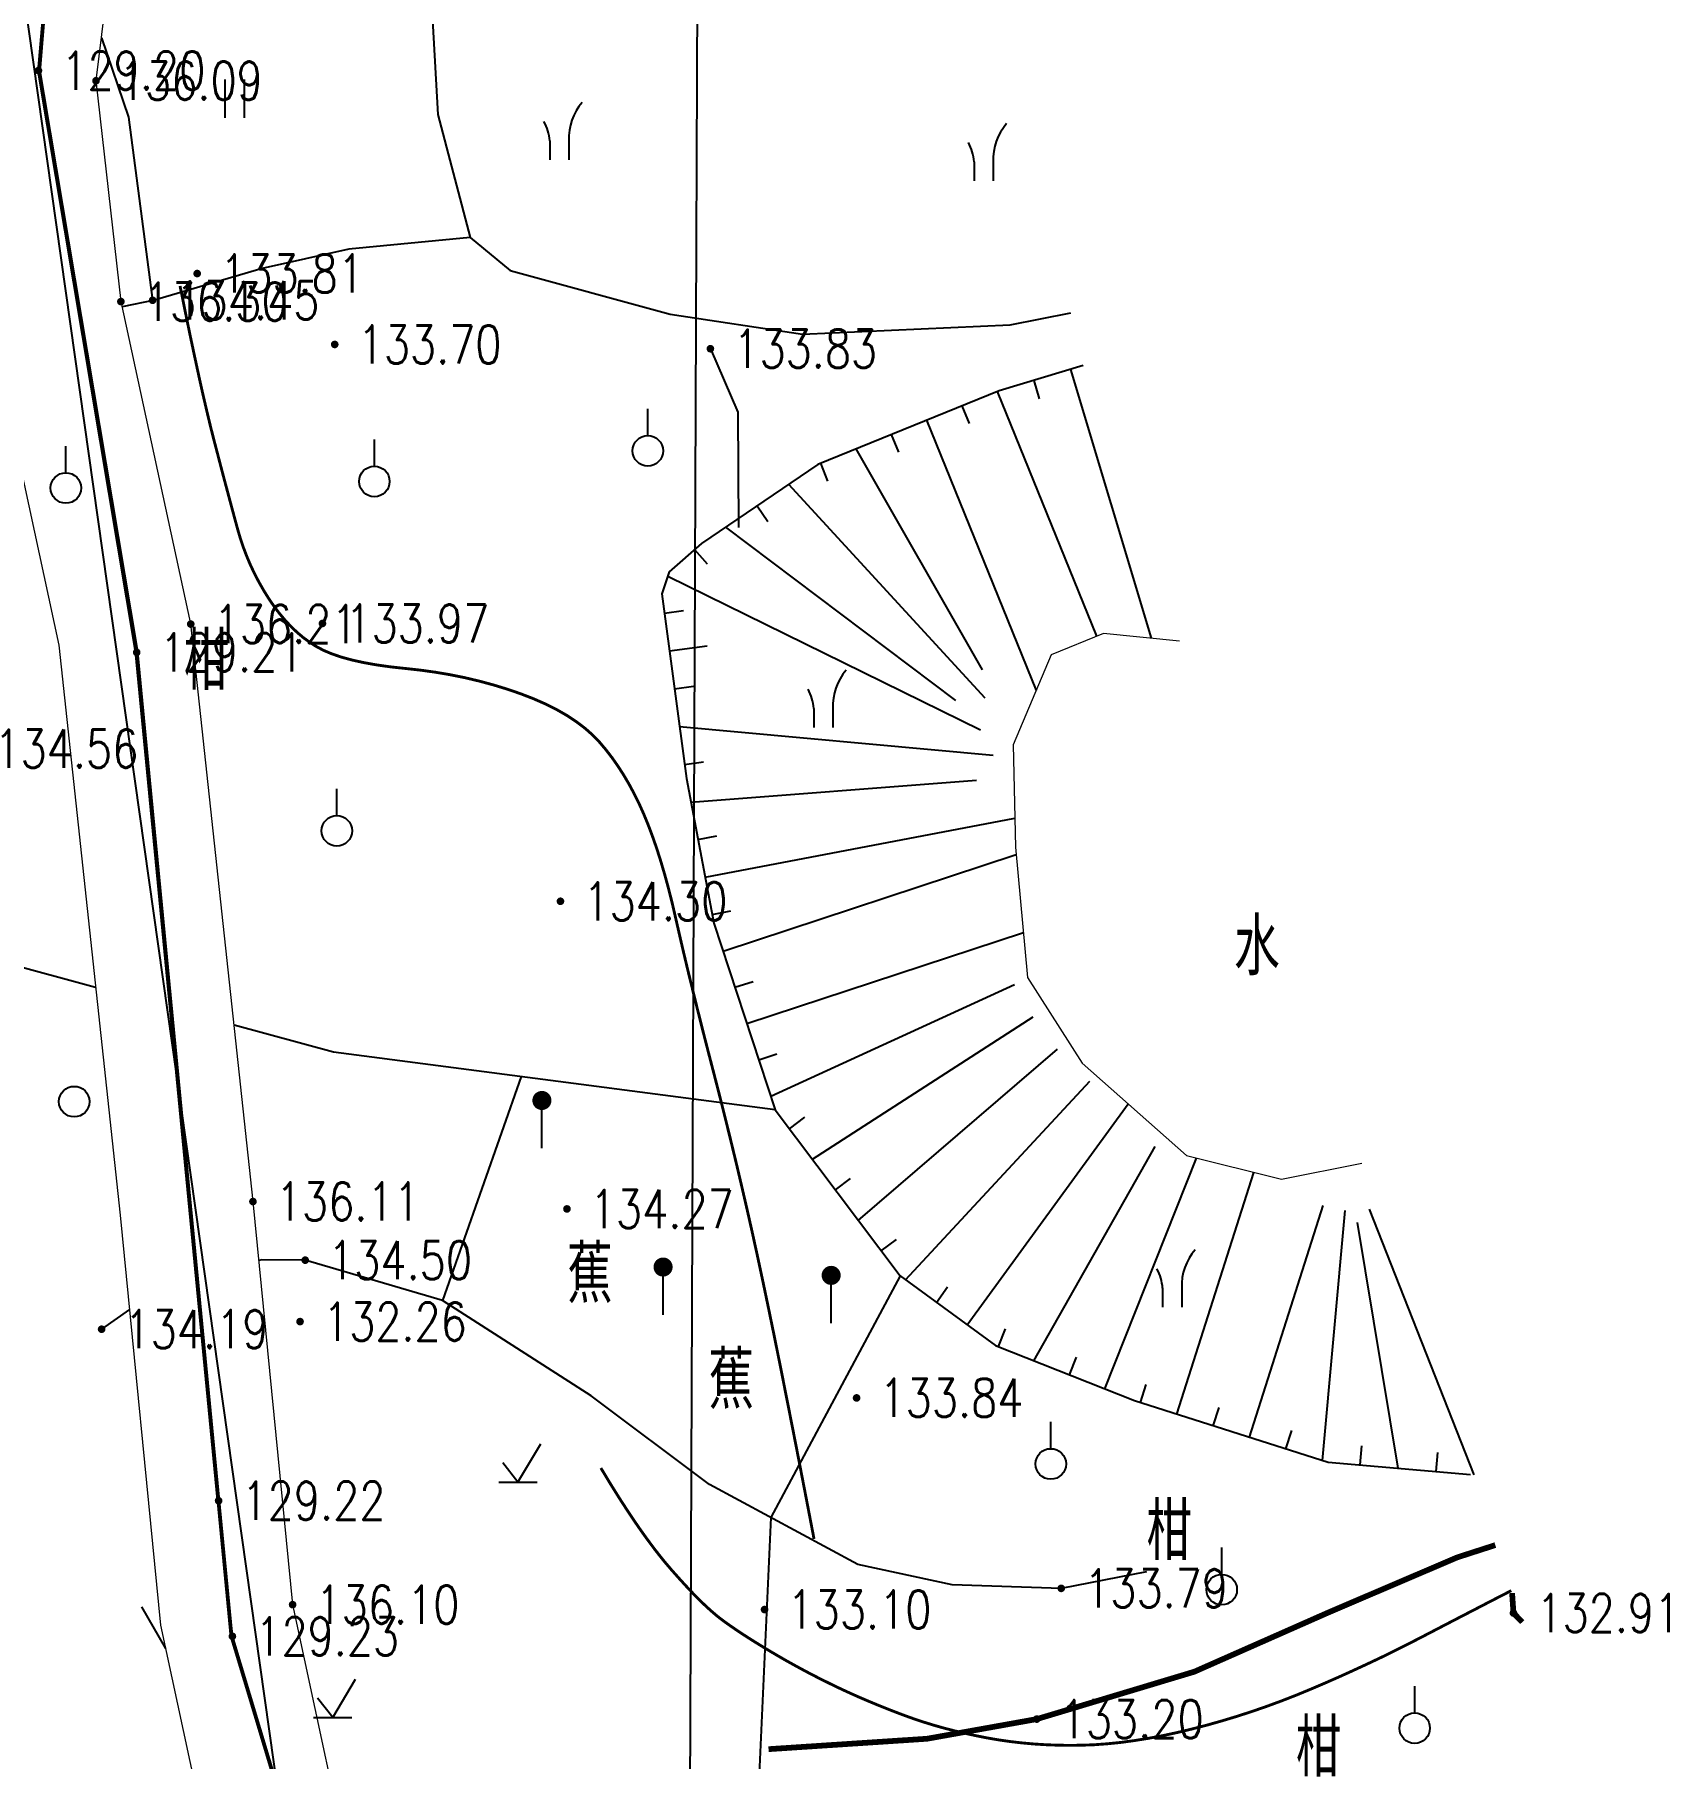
# Model space of a CAD drawing. Extents: x 529262 to 576451, y 2694391 to 2717535.
# Drawn here: x 564158.42 to 564201.23, y 2710781.36 to 2710826.53 of the extents above; entities that cross this region are included whole.
import ezdxf
from ezdxf.enums import TextEntityAlignment as Align

# ---------------------------------------------------------------- set-up
doc = ezdxf.new("R2010")
doc.units = 0
doc.linetypes.add('X3', pattern=[5, 4, -1])
for name, color, linetype in [('a红线图', 1, 'Continuous'), ('DGX', 8, 'Continuous'), ('DLSS', 4, 'Continuous'), ('DMTZ', 8, 'Continuous'), ('GCD', 8, 'Continuous'), ('GXYZ', 8, 'Continuous'), ('ZBTZ', 8, 'Continuous'), ('ZJ', 7, 'Continuous'), ('污水管径标注_W10-', 202, 'Continuous')]:
    doc.layers.add(name, color=color, linetype=linetype)
doc.layers.add('SXSS', color=5, linetype='Continuous', lineweight=0)
doc.styles.add('HZ', font='rs.shx', dxfattribs={"width": 0.8, "bigfont": 'hztxt.shx'})
doc.linetypes.add('10421', pattern='A,2,[150,AAA.SHX,S=0.5,R=0,X=0,Y=0.5],1e-11', length=2)
doc.linetypes.add('10422', pattern='A,0.75,[150,AAA.SHX,S=0.5,R=0,X=0,Y=0.5],1.5,[177,AAA.SHX,S=1,R=0,X=0,Y=0.4],0.75', length=3)
doc.linetypes.add('1161', pattern='A,0,[149,AAA.SHX,S=0.15,R=0,X=0,Y=0],-1.6', length=1.6)
doc.linetypes.add('732', pattern='A,9,-0.5,[162,AAA.SHX,S=1,R=0,X=0,Y=0],-0.5', length=10)

# ---------------------------------------------------------------- blocks, each defined once
blk = doc.blocks.new('GC200')
at = {"linetype": 'Continuous', "const_width": 0.2, "flags": 128}
blk.add_lwpolyline([(-0.1, 0, 1), (0.1, 0, 1)], format="xyb", close=True, dxfattribs=at)
blk = doc.blocks.new('gc121')
at = {"color": 8}
for p, q in [((-0.5, -1), (-0.5, 1)), ((0.5, -1), (0.5, 1))]:
    blk.add_line(p, q, dxfattribs=at)
blk = doc.blocks.new('gc165')
at = {"color": 8}
blk.add_line((0, 0), (0, 2), dxfattribs=at)
at = {"color": 8, "const_width": 0.5}
blk.add_lwpolyline([(-0.25, 2.5, 1), (0.25, 2.5, 1)], format="xyb", close=True, dxfattribs=at)
blk = doc.blocks.new('gc125')
at = {"color": 8}
blk.add_line((0, 0.8), (0, 2.2), dxfattribs=at)
blk.add_circle((0, 0), 0.8, dxfattribs=at)
blk = doc.blocks.new('gc246')
at = {"color": 8}
for p, q in [((-0.5, 1), (-0.5, 0)), ((0.5, 1), (0.5, 0))]:
    blk.add_line(p, q, dxfattribs=at)
for centre, radius, start, end in [((3.404, 1.106), 2.906, 139.33124, 182.08867), ((-2.938, 0.813), 2.446, 4.37429, 29.0242)]:
    blk.add_arc(centre, radius, start, end, dxfattribs=at)
blk = doc.blocks.new('gc122')
at = {"color": 8}
blk.add_circle((0, 0), 0.8, dxfattribs=at)
blk = doc.blocks.new('gc123')
at = {"color": 8}
for p, q in [((0, 0), (1.2, 2)), ((0, 0), (-0.8, 1)), ((-1, 0), (1, 0))]:
    blk.add_line(p, q, dxfattribs=at)

msp = doc.modelspace()

# ---------------------------------------------------------------- linework, layer by layer
at = {"color": 8, "linetype": 'Continuous', "flags": 128}
msp.add_lwpolyline([(564170.314, 2710873.974), (564163.417, 2710851.455), (564159.258, 2710834.251), (564158.506, 2710825.568), (564161.058, 2710810.358), (564163.208, 2710788.133), (564163.608, 2710784.529), (564165.719, 2710777.331), (564175.968, 2710767.909)], dxfattribs=at)
at = {"layer": 'a红线图', "color": 8, "lineweight": 0}
msp.add_lwpolyline([(564176.851, 2710905.557), (564172.537, 2710881.376), (564163.447, 2710851.483), (564159.259, 2710834.278), (564158.54, 2710825.565), (564161.095, 2710810.373), (564163.578, 2710784.572), (564165.74, 2710777.39), (564178.747, 2710765.314), (564180.657, 2710762.122), (564177.458, 2710741.434), (564175.656, 2710734.581), (564173.502, 2710729.139), (564171.167, 2710725.621), (564163.381, 2710723.019), (564157.821, 2710722.612), (564157.093, 2710709.558), (564156.441, 2710704.268), (564103.58, 2710715.037), (564098.271, 2710689.203)], dxfattribs=at)
msp.add_lwpolyline([(564176.851, 2710905.557), (564172.537, 2710881.376), (564163.447, 2710851.483), (564159.259, 2710834.278), (564158.54, 2710825.565), (564161.095, 2710810.373), (564163.578, 2710784.572), (564165.74, 2710777.39), (564178.747, 2710765.314), (564180.657, 2710762.122), (564177.458, 2710741.434), (564175.656, 2710734.581), (564173.502, 2710729.139), (564171.167, 2710725.621), (564163.381, 2710723.019), (564157.821, 2710722.612), (564157.093, 2710709.558), (564156.441, 2710704.268), (564103.58, 2710715.037), (564098.271, 2710689.203)], dxfattribs=at)
at = {"layer": 'DGX', "linetype": 'Continuous', "const_width": 0.075, "flags": 128}
msp.add_lwpolyline([(564178.843, 2710787.108), (564178.611, 2710788.315), (564178.393, 2710789.442), (564178.187, 2710790.49), (564177.995, 2710791.459), (564177.816, 2710792.349), (564177.649, 2710793.159), (564177.496, 2710793.889), (564177.356, 2710794.541), (564177.222, 2710795.151), (564177.085, 2710795.758), (564176.945, 2710796.362), (564176.803, 2710796.964), (564176.658, 2710797.562), (564176.511, 2710798.157), (564176.362, 2710798.749), (564176.21, 2710799.339), (564176.06, 2710799.916), (564175.918, 2710800.471), (564175.784, 2710801.005), (564175.657, 2710801.517), (564175.537, 2710802.007), (564175.425, 2710802.476), (564175.321, 2710802.923), (564175.224, 2710803.348), (564175.13, 2710803.754), (564175.032, 2710804.143), (564174.931, 2710804.514), (564174.827, 2710804.867), (564174.72, 2710805.203), (564174.609, 2710805.521), (564174.496, 2710805.822), (564174.379, 2710806.106), (564174.258, 2710806.375), (564174.13, 2710806.634), (564173.996, 2710806.883), (564173.856, 2710807.122), (564173.709, 2710807.351), (564173.556, 2710807.57), (564173.396, 2710807.778), (564173.23, 2710807.976), (564173.049, 2710808.165), (564172.846, 2710808.345), (564172.62, 2710808.517), (564172.372, 2710808.681), (564172.1, 2710808.837), (564171.807, 2710808.984), (564171.49, 2710809.123), (564171.151, 2710809.254), (564170.798, 2710809.375), (564170.437, 2710809.485), (564170.07, 2710809.584), (564169.695, 2710809.673), (564169.314, 2710809.75), (564168.926, 2710809.816), (564168.531, 2710809.871), (564168.129, 2710809.915), (564167.738, 2710809.958), (564167.376, 2710810.009), (564167.042, 2710810.069), (564166.737, 2710810.136), (564166.461, 2710810.212), (564166.213, 2710810.296), (564165.994, 2710810.388), (564165.804, 2710810.489), (564165.63, 2710810.6), (564165.461, 2710810.724), (564165.297, 2710810.862), (564165.139, 2710811.014), (564164.985, 2710811.178), (564164.836, 2710811.356), (564164.691, 2710811.548), (564164.552, 2710811.752), (564164.42, 2710811.965), (564164.296, 2710812.183), (564164.181, 2710812.404), (564164.075, 2710812.629), (564163.978, 2710812.858), (564163.89, 2710813.091), (564163.81, 2710813.328), (564163.74, 2710813.568), (564163.672, 2710813.817), (564163.602, 2710814.077), (564163.529, 2710814.349), (564163.453, 2710814.634), (564163.374, 2710814.929), (564163.293, 2710815.237), (564163.21, 2710815.557), (564163.123, 2710815.888), (564163.032, 2710816.247), (564162.936, 2710816.647), (564162.833, 2710817.09), (564162.725, 2710817.575), (564162.611, 2710818.102), (564162.49, 2710818.671), (564162.364, 2710819.283), (564162.232, 2710819.936)], dxfattribs=at)
at = {"layer": 'DGX', "linetype": 'Continuous', "const_width": 0.075, "elevation": 133, "flags": 128}
msp.add_lwpolyline([(564173.258, 2710788.966), (564173.514, 2710788.543), (564173.763, 2710788.145), (564174.005, 2710787.773), (564174.24, 2710787.426), (564174.468, 2710787.105), (564174.689, 2710786.81), (564174.902, 2710786.541), (564175.109, 2710786.297), (564175.307, 2710786.075), (564175.494, 2710785.87), (564175.671, 2710785.683), (564175.838, 2710785.513), (564175.995, 2710785.361), (564176.142, 2710785.227), (564176.278, 2710785.11), (564176.404, 2710785.01), (564176.53, 2710784.917), (564176.666, 2710784.821), (564176.812, 2710784.721), (564176.968, 2710784.617), (564177.135, 2710784.509), (564177.312, 2710784.398), (564177.499, 2710784.283), (564177.696, 2710784.164), (564177.899, 2710784.044), (564178.104, 2710783.926), (564178.31, 2710783.811), (564178.517, 2710783.698), (564178.726, 2710783.587), (564178.937, 2710783.478), (564179.149, 2710783.372), (564179.362, 2710783.267), (564179.578, 2710783.164), (564179.799, 2710783.063), (564180.023, 2710782.963), (564180.252, 2710782.865), (564180.485, 2710782.768), (564180.722, 2710782.672), (564180.963, 2710782.578), (564181.208, 2710782.485), (564181.459, 2710782.395), (564181.715, 2710782.31), (564181.977, 2710782.229), (564182.245, 2710782.153), (564182.519, 2710782.082), (564182.799, 2710782.015), (564183.085, 2710781.953), (564183.377, 2710781.895), (564183.674, 2710781.844), (564183.975, 2710781.801), (564184.279, 2710781.765), (564184.587, 2710781.737), (564184.899, 2710781.717), (564185.215, 2710781.705), (564185.535, 2710781.7), (564185.859, 2710781.704), (564186.188, 2710781.716), (564186.527, 2710781.741), (564186.874, 2710781.776), (564187.23, 2710781.824), (564187.594, 2710781.882), (564187.967, 2710781.952), (564188.349, 2710782.034), (564188.74, 2710782.127), (564189.134, 2710782.229), (564189.526, 2710782.34), (564189.917, 2710782.458), (564190.306, 2710782.584), (564190.694, 2710782.718), (564191.08, 2710782.86), (564191.465, 2710783.01), (564191.848, 2710783.168), (564192.227, 2710783.33), (564192.601, 2710783.494), (564192.969, 2710783.661), (564193.332, 2710783.829), (564193.69, 2710783.998), (564194.042, 2710784.17), (564194.388, 2710784.344), (564194.729, 2710784.519), (564195.073, 2710784.698), (564195.43, 2710784.884), (564195.798, 2710785.075), (564196.179, 2710785.272), (564196.572, 2710785.476), (564196.978, 2710785.685), (564197.111, 2710785.754)], dxfattribs=at)
at = {"layer": 'DLSS', "linetype": 'X3', "const_width": 0.15, "flags": 128}
for points, elevation in [([(564196.694, 2710786.947), (564195.696, 2710786.625), (564192.326, 2710785.184), (564188.808, 2710783.63), (564184.679, 2710782.388), (564181.804, 2710781.873), (564177.651, 2710781.6), (564177.651, 2710781.6)], 133.202), ([(564197.399, 2710784.929), (564197.169, 2710785.166), (564197.169, 2710785.166), (564197.133, 2710785.691)], 135.571)]:
    msp.add_lwpolyline(points, dxfattribs=dict(at, elevation=elevation))
at = {"layer": 'DMTZ'}
for p, q in [((564185.559, 2710817.749, 134.56), (564187.678, 2710810.706, 134.56)), ((564183.645, 2710817.168, 134.56), (564186.244, 2710810.759, 134.56)), ((564181.791, 2710816.417, 134.56), (564184.662, 2710809.336, 134.56)), ((564179.938, 2710815.665, 134.56), (564183.246, 2710809.88, 134.56)), ((564178.177, 2710814.741, 134.56), (564183.32, 2710809.147, 134.56)), ((564175.056, 2710810.375, 134.56), (564176.047, 2710810.506, 134.56)), ((564175.989, 2710804.45, 134.56), (564184.106, 2710805.996, 134.56)), ((564176.46, 2710802.511, 134.56), (564184.142, 2710805.038, 134.56)), ((564177.085, 2710800.611, 134.56), (564184.328, 2710802.993, 134.56)), ((564182.858, 2710792.717, 134.56), (564187.071, 2710798.511, 134.56)), ((564184.605, 2710791.777, 134.56), (564187.783, 2710797.393, 134.56)), ((564186.464, 2710791.039, 134.56), (564188.865, 2710797.087, 134.56)), ((564188.351, 2710790.378, 134.56), (564190.365, 2710796.712, 134.56)), ((564192.162, 2710789.166, 134.56), (564192.763, 2710795.716, 134.56)), ((564194.148, 2710788.96, 134.56), (564193.082, 2710795.397, 134.56)), ((564196.141, 2710788.789, 134.56), (564193.401, 2710795.748, 134.56))]:
    msp.add_line(p, q, dxfattribs=at)
at = {"layer": 'DMTZ', "linetype": 'Continuous'}
for p, q in [((564184.601, 2710817.461, 134.56), (564184.745, 2710816.982, 134.56)), ((564182.718, 2710816.793, 134.56), (564182.906, 2710816.329, 134.56)), ((564180.865, 2710816.041, 134.56), (564181.053, 2710815.578, 134.56)), ((564179.011, 2710815.29, 134.56), (564179.199, 2710814.826, 134.56)), ((564177.351, 2710814.178, 134.56), (564177.632, 2710813.765, 134.56)), ((564176.524, 2710813.615, 134.56), (564182.549, 2710809.074, 134.56)), ((564175.715, 2710813.03, 134.56), (564176.045, 2710812.654, 134.56)), ((564175.013, 2710812.337, 134.56), (564183.209, 2710808.304, 134.56)), ((564174.925, 2710811.366, 134.56), (564175.421, 2710811.432, 134.56)), ((564175.187, 2710809.384, 134.56), (564175.683, 2710809.449, 134.56)), ((564175.318, 2710808.392, 134.56), (564183.54, 2710807.644, 134.56)), ((564175.449, 2710807.401, 134.56), (564175.944, 2710807.466, 134.56)), ((564175.615, 2710806.415, 134.56), (564183.099, 2710806.984, 134.56)), ((564175.802, 2710805.433, 134.56), (564176.293, 2710805.526, 134.56)), ((564176.176, 2710803.468, 134.56), (564176.667, 2710803.562, 134.56)), ((564176.772, 2710801.561, 134.56), (564177.247, 2710801.717, 134.56)), ((564177.71, 2710798.711, 134.56), (564184.099, 2710801.632, 134.56)), ((564178.802, 2710797.055, 134.56), (564184.582, 2710800.788, 134.56)), ((564180.003, 2710795.455, 134.56), (564185.226, 2710799.943, 134.56)), ((564177.397, 2710799.661, 134.56), (564177.872, 2710799.817, 134.56)), ((564181.24, 2710793.893, 134.56), (564186.071, 2710799.099, 134.56)), ((564178.202, 2710797.855, 134.56), (564178.602, 2710798.155, 134.56)), ((564179.402, 2710796.255, 134.56), (564179.802, 2710796.555, 134.56)), ((564190.257, 2710789.772, 134.56), (564192.187, 2710795.841, 134.56)), ((564180.603, 2710794.656, 134.56), (564181.003, 2710794.956, 134.56)), ((564182.049, 2710793.305, 134.56), (564182.343, 2710793.71, 134.56)), ((564183.676, 2710792.146, 134.56), (564183.861, 2710792.611, 134.56)), ((564185.535, 2710791.408, 134.56), (564185.719, 2710791.873, 134.56)), ((564187.398, 2710790.681, 134.56), (564187.549, 2710791.158, 134.56)), ((564189.304, 2710790.075, 134.56), (564189.455, 2710790.552, 134.56)), ((564191.209, 2710789.469, 134.56), (564191.361, 2710789.945, 134.56)), ((564193.152, 2710789.046, 134.56), (564193.195, 2710789.544, 134.56)), ((564195.145, 2710788.875, 134.56), (564195.187, 2710789.373, 134.56))]:
    msp.add_line(p, q, dxfattribs=at)
at = {"layer": 'DMTZ', "linetype": '10421', "flags": 128}
for points in [[(564186.597, 2710829.351), (564186.036, 2710829.878), (564184.715, 2710831.795), (564184.298, 2710832.742), (564183.368, 2710833.814), (564182.445, 2710834.393), (564180.27, 2710835.158), (564178.492, 2710835.413), (564175.719, 2710834.634), (564172.124, 2710832.707), (564169.311, 2710830.551), (564168.733, 2710828.918), (564168.989, 2710824.431), (564169.835, 2710821.21), (564170.88, 2710820.34), (564175.076, 2710819.195), (564178.54, 2710818.672), (564183.986, 2710818.914), (564185.571, 2710819.231)], [(564187.556, 2710786.245), (564185.32, 2710785.813), (564182.466, 2710785.91), (564179.995, 2710786.437), (564176.108, 2710788.538), (564173.002, 2710790.856), (564169.107, 2710793.359), (564165.511, 2710794.412), (564164.378, 2710794.425), (564164.298, 2710794.403)], [(564160.907, 2710793.116), (564160.177, 2710792.603)]]:
    msp.add_lwpolyline(points, dxfattribs=at)
for points, elevation in [([(564160.171, 2710826.44), (564160.884, 2710824.356), (564161.514, 2710819.561)], 137.161), ([(564161.218, 2710785.327), (564161.852, 2710784.241)], 132.699)]:
    msp.add_lwpolyline(points, dxfattribs=dict(at, elevation=elevation))
at = {"layer": 'DMTZ', "linetype": 'Continuous', "elevation": 134.56, "flags": 128}
msp.add_lwpolyline([(564185.894, 2710817.85), (564183.691, 2710817.187), (564178.941, 2710815.261), (564175.892, 2710813.185), (564175.049, 2710812.445), (564174.859, 2710811.869), (564175.498, 2710807.03), (564176.219, 2710803.244), (564177.827, 2710798.355), (564181.097, 2710793.998), (564183.602, 2710792.176), (564187.24, 2710790.731), (564192.313, 2710789.118), (564196.047, 2710788.797)], dxfattribs=at)
at = {"layer": 'GXYZ', "linetype": 'Continuous'}
msp.add_line((564175.522, 2710762.857), (564175.818, 2710834.666), dxfattribs=at)
at = {"layer": 'GXYZ', "linetype": '732', "flags": 128}
msp.add_lwpolyline([(564190.37, 2710463.143), (564190.386, 2710467.025), (564189.579, 2710469.156), (564186.731, 2710471.163), (564184.456, 2710473.027), (564183.021, 2710476.047), (564179.783, 2710485.702), (564177.782, 2710492.779), (564176.798, 2710499.513), (564176.175, 2710507.868), (564178.439, 2710515.777), (564181.881, 2710521.084), (564184.755, 2710529.967), (564185.933, 2710536.671), (564185.285, 2710541.14), (564182.402, 2710547.432), (564179.873, 2710548.785), (564175.559, 2710549.294), (564163.476, 2710554.198), (564153.663, 2710559.149), (564143.785, 2710566.215), (564141.644, 2710568.445), (564137.564, 2710571.934), (564133.83, 2710574.642), (564129.81, 2710576.899), (564122.388, 2710579.8), (564119.895, 2710582.521), (564119.15, 2710587.419), (564118.187, 2710590.186), (564114.103, 2710593.882), (564110.752, 2710595.123), (564107.191, 2710600.989), (564104.682, 2710610.577), (564101.404, 2710617.513), (564096.096, 2710628.709), (564091.879, 2710636.635), (564089.742, 2710644.659), (564089.613, 2710650.743), (564087.283, 2710661.114), (564087.154, 2710670.756), (564089.808, 2710677.939), (564094.734, 2710685.389), (564098.14, 2710689.247), (564157.276, 2710709.889), (564158.941, 2710722.677), (564170.731, 2710725.876), (564175.463, 2710734.571), (564177.426, 2710742.717), (564180.17, 2710760.422), (564179.078, 2710764.864), (564165.135, 2710778.121), (564158.076, 2710828.047), (564164.727, 2710856.572), (564174.244, 2710890.215), (564177.245, 2710909.001), (564177.375, 2710911.216)], dxfattribs=at)
at = {"layer": 'SXSS', "color": 8, "linetype": '10422', "flags": 128}
for points in [[(564175.45, 2710909.335), (564173.557, 2710895.51), (564171.757, 2710886.917), (564168.209, 2710874.097), (564163.918, 2710859.882), (564160.295, 2710846.117), (564157.64, 2710834.512), (564156.509, 2710825.335), (564157.227, 2710818.963), (564159.055, 2710810.523), (564160.663, 2710795.593), (564161.721, 2710784.848), (564163.085, 2710778.52), (564166.118, 2710774.135), (564171.815, 2710768.588), (564174.843, 2710766.24), (564176.029, 2710765.101), (564177.883, 2710763.201), (564178.507, 2710761.996), (564178.686, 2710760.991), (564178.319, 2710758.141), (564174.806, 2710737.725), (564173.415, 2710733.442), (564169.499, 2710727.37), (564165.173, 2710725.186), (564158.769, 2710725.097), (564156.319, 2710723.31), (564154.846, 2710710.285), (564154.786, 2710709.946)], [(564158.803, 2710709.269), (564159.624, 2710721.389), (564159.932, 2710721.613), (564166.029, 2710721.698), (564171.925, 2710724.674), (564176.603, 2710731.928), (564178.212, 2710736.883), (564181.781, 2710757.62), (564182.226, 2710761.076), (564181.86, 2710763.133), (564180.752, 2710765.273), (564178.494, 2710767.586), (564177.134, 2710768.892), (564174.116, 2710771.233), (564168.803, 2710776.406), (564166.36, 2710779.938), (564165.185, 2710785.39), (564164.145, 2710795.952), (564162.515, 2710811.082), (564160.685, 2710819.531), (564160.033, 2710825.317), (564161.092, 2710833.906), (564163.694, 2710845.281), (564167.287, 2710858.93), (564171.572, 2710873.125), (564175.16, 2710886.091), (564177.008, 2710894.914), (564178.963, 2710908.742)]]:
    msp.add_lwpolyline(points, dxfattribs=at)
at = {"layer": 'SXSS', "color": 8, "linetype": 'Continuous', "flags": 128}
msp.add_lwpolyline([(564188.417, 2710810.63), (564186.427, 2710810.834), (564185.058, 2710810.274), (564184.062, 2710807.911), (564184.124, 2710805.237), (564184.435, 2710801.816), (564185.867, 2710799.577), (564188.605, 2710797.152), (564191.094, 2710796.53), (564193.198, 2710796.95)], dxfattribs=at)
at = {"layer": 'ZBTZ', "linetype": '1161', "flags": 128}
for points in [[(564169.835, 2710821.21), (564166.651, 2710820.897), (564164.384, 2710820.397), (564161.564, 2710819.561), (564160.715, 2710819.391)], [(564176.127, 2710818.292), (564176.847, 2710816.633), (564176.863, 2710813.61)], [(564171.171, 2710799.22), (564169.107, 2710793.359)]]:
    msp.add_lwpolyline(points, dxfattribs=at)
at = {"layer": 'ZBTZ', "linetype": '1161'}
for points in [[(564160.021, 2710801.554), (564155.424, 2710802.804)], [(564177.827, 2710798.355), (564166.251, 2710799.86), (564163.648, 2710800.568)]]:
    msp.add_lwpolyline(points, dxfattribs=at)
at = {"layer": 'ZBTZ', "linetype": '1161', "ltscale": 0.5, "flags": 128}
msp.add_lwpolyline([(564181.097, 2710793.998), (564177.707, 2710787.674), (564177.398, 2710780.753)], dxfattribs=at)
at = {"layer": '污水管径标注_W10-', "color": 0, "const_width": 0.1}
msp.add_lwpolyline([(564139.824, 2710699.965), (564156.441, 2710704.268), (564157.093, 2710709.558), (564157.821, 2710722.612), (564163.381, 2710723.019), (564171.167, 2710725.621), (564173.502, 2710729.139), (564175.656, 2710734.581), (564177.458, 2710741.434), (564179.519, 2710754.762), (564180.657, 2710762.122), (564178.747, 2710765.314), (564172.274, 2710771.324), (564165.74, 2710777.39), (564163.578, 2710784.572), (564163.235, 2710788.139), (564161.095, 2710810.373), (564158.54, 2710825.565), (564159.259, 2710834.278)], dxfattribs=at)

# ---------------------------------------------------------------- block references
at = {"layer": 'GCD', "linetype": 'Continuous'}
ref = msp.add_blockref('GC200', (564158.522, 2710825.579, 129.2), dxfattribs=dict(at, xscale=0.5, yscale=0.5, zscale=0.5))
ref.add_attrib('height', '129.20', dxfattribs={"linetype": 'Continuous', "height": 1, "style": 'HZ', "width": 0.8}).set_placement((564159.122, 2710825.579, 129.2), align=Align.MIDDLE_LEFT)
at = {"layer": 'GCD', "color": 3, "linetype": 'Continuous'}
ref = msp.add_blockref('GC200', (564160.03, 2710825.313, 136.086), dxfattribs=dict(at, xscale=0.5, yscale=0.5, zscale=0.5))
ref.add_attrib('height', '136.09', dxfattribs={"linetype": 'Continuous', "height": 1, "style": 'HZ', "width": 0.8}).set_placement((564160.63, 2710825.313, 136.086), align=Align.MIDDLE_LEFT)
at = {"layer": 'GCD', "linetype": 'Continuous'}
ref = msp.add_blockref('GC200', (564162.681, 2710820.261, 133.814), dxfattribs=dict(at, xscale=0.5, yscale=0.5, zscale=0.5))
ref.add_attrib('height', '133.81', dxfattribs={"linetype": 'Continuous', "height": 1, "style": 'HZ', "width": 0.8}).set_placement((564163.281, 2710820.261, 133.814), align=Align.MIDDLE_LEFT)
at = {"layer": 'GCD', "color": 3, "linetype": 'Continuous'}
ref = msp.add_blockref('GC200', (564160.682, 2710819.527, 136.302), dxfattribs=dict(at, xscale=0.5, yscale=0.5, zscale=0.5))
ref.add_attrib('height', '136.30', dxfattribs={"linetype": 'Continuous', "height": 1, "style": 'HZ', "width": 0.8}).set_placement((564161.282, 2710819.527, 136.302), align=Align.MIDDLE_LEFT)
at = {"layer": 'GCD', "linetype": 'Continuous'}
ref = msp.add_blockref('GC200', (564161.514, 2710819.561, 134.451), dxfattribs=dict(at, xscale=0.5, yscale=0.5, zscale=0.5))
ref.add_attrib('height', '134.45', dxfattribs={"linetype": 'Continuous', "height": 1, "style": 'HZ', "width": 0.8}).set_placement((564162.114, 2710819.561, 134.451), align=Align.MIDDLE_LEFT)
ref = msp.add_blockref('GC200', (564166.285, 2710818.404, 133.7), dxfattribs=dict(at, xscale=0.5, yscale=0.5))
ref.add_attrib('height', '133.70', dxfattribs={"linetype": 'Continuous', "height": 1, "style": 'HZ', "width": 0.8}).set_placement((564166.885, 2710818.404, 133.7), align=Align.MIDDLE_LEFT)
ref = msp.add_blockref('GC200', (564176.127, 2710818.292, 133.831), dxfattribs=dict(at, xscale=0.5, yscale=0.5))
ref.add_attrib('height', '133.83', dxfattribs={"linetype": 'Continuous', "height": 1, "style": 'HZ', "width": 0.8}).set_placement((564176.727, 2710818.292, 133.831), align=Align.MIDDLE_LEFT)
at = {"layer": 'GCD', "color": 3, "linetype": 'Continuous'}
ref = msp.add_blockref('GC200', (564162.512, 2710811.078, 136.207), dxfattribs=dict(at, xscale=0.5, yscale=0.5, zscale=0.5))
ref.add_attrib('height', '136.21', dxfattribs={"linetype": 'Continuous', "height": 1, "style": 'HZ', "width": 0.8}).set_placement((564163.112, 2710811.078, 136.207), align=Align.MIDDLE_LEFT)
at = {"layer": 'GCD', "linetype": 'Continuous'}
ref = msp.add_blockref('GC200', (564165.963, 2710811.094, 133.968), dxfattribs=dict(at, xscale=0.5, yscale=0.5, zscale=0.5))
ref.add_attrib('height', '133.97', dxfattribs={"linetype": 'Continuous', "height": 1, "style": 'HZ', "width": 0.8}).set_placement((564166.563, 2710811.094, 133.968), align=Align.MIDDLE_LEFT)
ref = msp.add_blockref('GC200', (564161.096, 2710810.337, 129.21), dxfattribs=dict(at, xscale=0.5, yscale=0.5, zscale=0.5))
ref.add_attrib('height', '129.21', dxfattribs={"linetype": 'Continuous', "height": 1, "style": 'HZ', "width": 0.8}).set_placement((564161.696, 2710810.337, 129.21), align=Align.MIDDLE_LEFT)
ref = msp.add_blockref('GC200', (564156.767, 2710807.815, 134.562), dxfattribs=dict(at, xscale=0.5, yscale=0.5, zscale=0.5))
ref.add_attrib('height', '134.56', dxfattribs={"linetype": 'Continuous', "height": 1, "style": 'HZ', "width": 0.8}).set_placement((564157.367, 2710807.815, 134.562), align=Align.MIDDLE_LEFT)
ref = msp.add_blockref('GC200', (564172.199, 2710803.815, 134.299), dxfattribs=dict(at, xscale=0.5, yscale=0.5, zscale=0.5))
ref.add_attrib('height', '134.30', dxfattribs={"linetype": 'Continuous', "height": 1, "style": 'HZ', "width": 0.8}).set_placement((564172.799, 2710803.815, 134.299), align=Align.MIDDLE_LEFT)
at = {"layer": 'GCD', "color": 3, "linetype": 'Continuous'}
ref = msp.add_blockref('GC200', (564164.142, 2710795.948, 136.11), dxfattribs=dict(at, xscale=0.5, yscale=0.5, zscale=0.5))
ref.add_attrib('height', '136.11', dxfattribs={"linetype": 'Continuous', "height": 1, "style": 'HZ', "width": 0.8}).set_placement((564164.742, 2710795.948, 136.11), align=Align.MIDDLE_LEFT)
at = {"layer": 'GCD', "color": 0}
ref = msp.add_blockref('GC200', (564172.37, 2710795.754, 134.268), dxfattribs=dict(at, xscale=0.5, yscale=0.5, zscale=0.5))
ref.add_attrib('height', '134.27', dxfattribs={"linetype": 'Continuous', "height": 1, "style": 'HZ', "width": 0.8}).set_placement((564172.97, 2710795.754, 134.268), align=Align.MIDDLE_LEFT)
at = {"layer": 'GCD', "linetype": 'Continuous'}
ref = msp.add_blockref('GC200', (564165.511, 2710794.412, 134.501), dxfattribs=dict(at, xscale=0.5, yscale=0.5, zscale=0.5))
ref.add_attrib('height', '134.50', dxfattribs={"linetype": 'Continuous', "height": 1, "style": 'HZ', "width": 0.8}).set_placement((564166.111, 2710794.412, 134.501), align=Align.MIDDLE_LEFT)
ref = msp.add_blockref('GC200', (564165.376, 2710792.802, 132.264), dxfattribs=dict(at, xscale=0.5, yscale=0.5, zscale=0.5))
ref.add_attrib('height', '132.26', dxfattribs={"linetype": 'Continuous', "height": 1, "style": 'HZ', "width": 0.8}).set_placement((564165.976, 2710792.802, 132.264), align=Align.MIDDLE_LEFT)
ref = msp.add_blockref('GC200', (564160.177, 2710792.603, 134.193), dxfattribs=dict(at, xscale=0.5, yscale=0.5))
ref.add_attrib('height', '134.19', dxfattribs={"linetype": 'Continuous', "height": 1, "style": 'HZ', "width": 0.8}).set_placement((564160.777, 2710792.603, 134.193), align=Align.MIDDLE_LEFT)
ref = msp.add_blockref('GC200', (564179.958, 2710790.803, 133.836), dxfattribs=dict(at, xscale=0.5, yscale=0.5, zscale=0.5))
ref.add_attrib('height', '133.84', dxfattribs={"linetype": 'Continuous', "height": 1, "style": 'HZ', "width": 0.8}).set_placement((564180.558, 2710790.803, 133.836), align=Align.MIDDLE_LEFT)
ref = msp.add_blockref('GC200', (564163.243, 2710788.109, 129.22), dxfattribs=dict(at, xscale=0.5, yscale=0.5, zscale=0.5))
ref.add_attrib('height', '129.22', dxfattribs={"linetype": 'Continuous', "height": 1, "style": 'HZ', "width": 0.8}).set_placement((564163.843, 2710788.109, 129.22), align=Align.MIDDLE_LEFT)
at = {"layer": 'GCD', "color": 3, "linetype": 'Continuous'}
ref = msp.add_blockref('GC200', (564165.182, 2710785.386, 136.1), dxfattribs=dict(at, xscale=0.5, yscale=0.5, zscale=0.5))
ref.add_attrib('height', '136.10', dxfattribs={"linetype": 'Continuous', "height": 1, "style": 'HZ', "width": 0.8}).set_placement((564165.782, 2710785.386, 136.1), align=Align.MIDDLE_LEFT)
at = {"layer": 'GCD', "linetype": 'Continuous'}
ref = msp.add_blockref('GC200', (564185.32, 2710785.813, 133.786), dxfattribs=dict(at, xscale=0.5, yscale=0.5))
ref.add_attrib('height', '133.79', dxfattribs={"linetype": 'Continuous', "height": 1, "style": 'HZ', "width": 0.8}).set_placement((564185.92, 2710785.813, 133.786), align=Align.MIDDLE_LEFT)
ref = msp.add_blockref('GC200', (564177.547, 2710785.258, 133.1), dxfattribs=dict(at, xscale=0.5, yscale=0.5, zscale=0.5))
ref.add_attrib('height', '133.10', dxfattribs={"linetype": 'Continuous', "height": 1, "style": 'HZ', "width": 0.8}).set_placement((564178.147, 2710785.258, 133.1), align=Align.MIDDLE_LEFT)
ref = msp.add_blockref('GC200', (564197.169, 2710785.166, 132.911), dxfattribs=dict(at, xscale=0.5, yscale=0.5, zscale=0.5))
ref.add_attrib('height', '132.91', dxfattribs={"linetype": 'Continuous', "height": 1, "style": 'HZ', "width": 0.8}).set_placement((564197.769, 2710785.166, 132.911), align=Align.MIDDLE_LEFT)
ref = msp.add_blockref('GC200', (564163.603, 2710784.558, 129.23), dxfattribs=dict(at, xscale=0.5, yscale=0.5, zscale=0.5))
ref.add_attrib('height', '129.23', dxfattribs={"linetype": 'Continuous', "height": 1, "style": 'HZ', "width": 0.8}).set_placement((564164.203, 2710784.558, 129.23), align=Align.MIDDLE_LEFT)
ref = msp.add_blockref('GC200', (564184.679, 2710782.388, 133.202), dxfattribs=dict(at, xscale=0.5, yscale=0.5, zscale=0.5))
ref.add_attrib('height', '133.20', dxfattribs={"linetype": 'Continuous', "height": 1, "style": 'HZ', "width": 0.8}).set_placement((564185.279, 2710782.388, 133.202), align=Align.MIDDLE_LEFT)
at = {"layer": 'ZBTZ', "linetype": 'Continuous', "xscale": 0.5, "yscale": 0.5}
for name, p in [('gc121', (564163.668, 2710824.844)), ('gc246', (564172.167, 2710823.243)), ('gc246', (564183.288, 2710822.691)), ('gc125', (564174.488, 2710815.617)), ('gc125', (564159.241, 2710814.643)), ('gc125', (564167.323, 2710814.815)), ('gc246', (564179.086, 2710808.369)), ('gc125', (564166.34, 2710805.66)), ('gc165', (564171.713, 2710797.346)), ('gc165', (564174.888, 2710792.982)), ('gc246', (564188.226, 2710793.183)), ('gc165', (564179.292, 2710792.764)), ('gc125', (564185.045, 2710789.073)), ('gc123', (564171.086, 2710788.599)), ('gc125', (564189.525, 2710785.78)), ('gc123', (564166.231, 2710782.434)), ('gc125', (564194.581, 2710782.152))]:
    msp.add_blockref(name, p, dxfattribs=at)
at = {"layer": 'ZBTZ', "linetype": 'Continuous', "xscale": 0.5, "yscale": 0.5, "zscale": 0.5}
msp.add_blockref('gc122', (564159.459, 2710798.566), dxfattribs=at)

# ---------------------------------------------------------------- texts
at = {"layer": 'ZJ', "color": 8, "linetype": 'Continuous', "style": 'HZ', "width": 0.8}
for s, p in [('柑', (564162.929, 2710810.182)), ('水', (564190.445, 2710802.702)), ('蕉', (564172.968, 2710794.118)), ('蕉', (564176.672, 2710791.343)), ('柑', (564188.153, 2710787.383)), ('柑', (564192.065, 2710781.712))]:
    msp.add_text(s, height=1.5, dxfattribs=at).set_placement(p, align=Align.MIDDLE)

doc.saveas('drawing.dxf')
